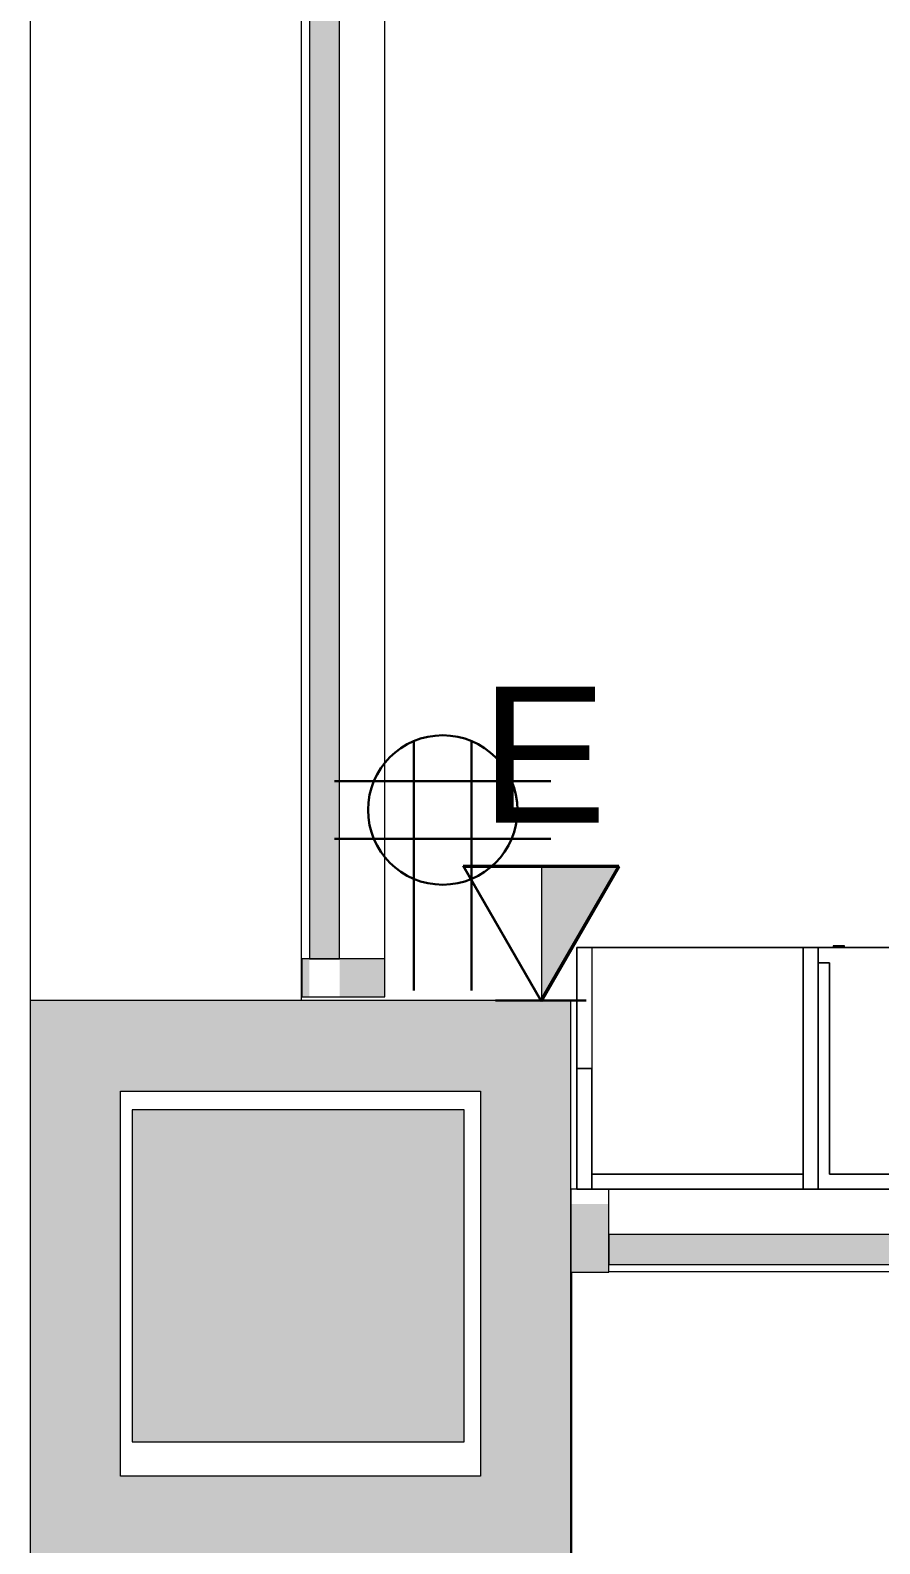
# Model space of a CAD drawing. Header units: inches. Extents: x 385 to 2249, y -1773 to -36.
# Drawn here: x 392.5 to 448.8, y -1102.9 to -1002.6 of the extents above; entities that cross this region are included whole.
import ezdxf

# ---------------------------------------------------------------- set-up
doc = ezdxf.new("R2010")
doc.units = ezdxf.units.IN
doc.header["$MEASUREMENT"] = 0
for name, color, linetype, lineweight in [('A-ANNO-NOTE', 131, 'Continuous', 30), ('A-COLS', 52, 'Continuous', 13), ('A-DETL', 90, 'Continuous', 9), ('A-DETL-THIN', 151, 'Continuous', 9), ('A-GLAZ-CURT', 52, 'Continuous', 13), ('A-GLAZ-CWMG', 51, 'Continuous', 13), ('A-WALL', 113, 'Continuous', 13), ('I-FURN', 30, 'Continuous', 9), ('I-FURN-PNLS', 30, 'Continuous', 9)]:
    doc.layers.add(name, color=color, linetype=linetype, lineweight=lineweight)
doc.styles.add('Swis721 Lt BT', font='swissl.ttf', dxfattribs={"height": 9})

# ---------------------------------------------------------------- blocks, each defined once
blk = doc.blocks.new('Rectangular Column - 24_ x 24_ 2-5010604-Level 6 POWER _ SIGNAL')
at = {"layer": 'A-COLS', "lineweight": 9}
blk.add_hatch(color=7, dxfattribs=at).paths.add_polyline_path([(-11, -11), (11, -11), (11, 11), (-11, 11)], flags=0)
at = {"layer": 'A-COLS', "color": 8, "lineweight": 20}
for p, q in [((11, 11), (-11, 11)), ((-11, 11), (-11, -11)), ((11, -11), (11, 11)), ((-11, -11), (11, -11))]:
    blk.add_line(p, q, dxfattribs=at)
blk = doc.blocks.new('Walls 17 - Walls 1-5039668-Level 6 POWER _ SIGNAL')
at = {"layer": 'A-WALL', "lineweight": 9}
h = blk.add_hatch(color=7, dxfattribs=at)
h.paths.add_polyline_path([(23.47, -1473.39), (59.3, -1473.39), (59.3, -1435.89), (23.47, -1435.89)], flags=0)
h.paths.add_polyline_path([(52.22, -1467.4), (29.44, -1467.4), (29.44, -1441.89), (53.3, -1441.89), (53.3, -1467.4)], flags=0)
at = {"layer": 'A-WALL', "color": 8, "lineweight": 20}
for p, q in [((59.3, -1435.89), (23.47, -1435.89)), ((23.47, -1435.89), (23.47, -1473.39)), ((59.3, -1473.39), (59.3, -1435.89)), ((29.44, -1467.4), (29.44, -1441.89)), ((29.44, -1441.89), (53.3, -1441.89)), ((53.3, -1441.89), (53.3, -1467.4)), ((53.3, -1467.4), (29.44, -1467.4)), ((23.47, -1473.39), (59.3, -1473.39))]:
    blk.add_line(p, q, dxfattribs=at)
blk = doc.blocks.new('System Panel - Glazed 2-5043937-Level 6 POWER _ SIGNAL')
at = {"layer": 'A-GLAZ-CURT', "lineweight": 9}
blk.add_hatch(color=7, dxfattribs=at).paths.add_polyline_path([(-34, 0.25), (34, 0.25), (34, 2.25), (-34, 2.25)], flags=0)
at = {"layer": 'A-GLAZ-CURT', "color": 8, "lineweight": 20}
for p, q in [((34, 2.25), (-34, 2.25)), ((-34, 2.25), (-34, 0.25)), ((34, 0.25), (34, 2.25)), ((-34, 0.25), (34, 0.25))]:
    blk.add_line(p, q, dxfattribs=at)
blk = doc.blocks.new('Rectangular Mullion - 2_5_ x 5_ rectangular-5019624-Level 6 POWER _ SIGNAL')
at = {"layer": 'A-GLAZ-CWMG', "lineweight": 9}
h = blk.add_hatch(color=7, dxfattribs=at)
h.paths.add_polyline_path([(-2.5, 2.75), (-2.5, -0.25), (0, -0.25), (0, 2.75), (-1.75, 2.75)], flags=0)
h.paths.add_polyline_path([(-2.5, -2.25), (-2.5, -2.75), (0, -2.75), (0, -2.25), (-1.87, -2.25)], flags=0)
at = {"layer": 'A-GLAZ-CWMG', "color": 8, "lineweight": 20}
for p, q in [((0, 2.75), (-2.5, 2.75)), ((-2.5, 2.75), (-2.5, -2.75)), ((0, -2.75), (0, 2.75)), ((-2.5, -2.75), (0, -2.75))]:
    blk.add_line(p, q, dxfattribs=at)
blk = doc.blocks.new('System Panel - Glazed 2-5066682-Level 6 POWER _ SIGNAL')
at = {"layer": 'A-GLAZ-CURT', "lineweight": 9}
blk.add_hatch(color=7, dxfattribs=at).paths.add_polyline_path([(-15.67, 2.25), (-34.21, 2.25), (-34.21, 0.25), (34.21, 0.25), (34.21, 2.25), (-10.07, 2.25)], flags=0)
at = {"layer": 'A-GLAZ-CURT', "color": 8, "lineweight": 20}
for p, q in [((34.21, 2.25), (-34.21, 2.25)), ((-34.21, 2.25), (-34.21, 0.25)), ((34.21, 0.25), (34.21, 2.25)), ((-34.21, 0.25), (34.21, 0.25))]:
    blk.add_line(p, q, dxfattribs=at)
blk = doc.blocks.new('Rectangular Mullion - 2_5_ x 5_ rectangular-5019623-Level 6 POWER _ SIGNAL')
at = {"layer": 'A-GLAZ-CWMG', "lineweight": 9}
blk.add_hatch(color=7, dxfattribs=at).paths.add_polyline_path([(0, 1.76), (0, -2.75), (-2.5, -2.75), (-2.5, 1.76), (-1.23, 1.76)], flags=0)
at = {"layer": 'A-GLAZ-CWMG', "color": 8, "lineweight": 20}
for p, q in [((-2.5, 2.75), (0, 2.75)), ((-2.5, -2.75), (-2.5, 2.75)), ((0, 2.75), (0, -2.75)), ((0, -2.75), (-2.5, -2.75))]:
    blk.add_line(p, q, dxfattribs=at)
blk = doc.blocks.new('Zira Wksta 11 - Type 2-5228100-Level 6 POWER _ SIGNAL')
at = {"layer": 'I-FURN-PNLS'}
for p, q in [((-16, -36), (-16, -72)), ((-16, -36), (-16, -72)), ((-16, -72), (-16, -36)), ((0, -72), (0, -36)), ((0, -72), (0, -36)), ((0, -36), (0, -72)), ((0, -72), (0, -36)), ((0, -36), (0, -72)), ((-1, -56.5), (-1, -71.25)), ((-1, -71.25), (-1, -56.5)), ((-16, -70.25), (-16.12, -70.25)), ((-16.12, -71), (-16.12, -70.25)), ((-16.12, -70.25), (-16.12, -70.36)), ((-16.12, -70.36), (-16.12, -70.89)), ((-16.12, -70.89), (-16.12, -71)), ((-16.12, -71), (-16, -71)), ((-16, -70.36), (-16, -70.25)), ((-16, -70.25), (-16, -70.89)), ((-16, -70.89), (-16, -70.36)), ((-16, -71), (-16, -70.89)), ((-16, -70.89), (-16, -70.99)), ((-16, -70.99), (-16, -71)), ((-16, -72), (0, -72)), ((-16, -88), (-16, -72)), ((0, -72), (-16, -72)), ((-16, -72), (-16, -88)), ((-15, -72), (-16, -72)), ((-16, -72), (-16, -73)), ((-16, -73), (-16, -72)), ((-16, -72), (-15, -72)), ((-16, -72), (-16, -87)), ((-16, -87), (-16, -72)), ((-15, -72), (-16, -72)), ((-16, -72), (-15, -72)), ((0, -72), (-16, -72)), ((-16, -72), (-16, -88)), ((-16, -88), (-16, -72)), ((-16, -72), (-15, -72)), ((-16, -72), (0, -72)), ((-16, -72), (0, -72)), ((0, -72), (-16, -72)), ((-1, -71.25), (-15, -71.25)), ((-15, -71.25), (-15, -72)), ((-15, -72), (-15, -71.25)), ((-15, -71.25), (-1, -71.25)), ((0, -72), (-15, -72)), ((-15, -72), (0, -72)), ((0, -72), (-15, -72)), ((-15, -72), (0, -72)), ((-15, -72), (0, -72)), ((-15, -72), (0, -72)), ((0, -72), (-15, -72)), ((0, -72), (0, -85.87)), ((0, -85.87), (0, -72)), ((0, -73), (0, -72)), ((0, -72), (0, -73)), ((0, -72), (0, -85.87)), ((0, -85.87), (0, -72)), ((0, -85.87), (0, -72)), ((0, -72), (0, -85.87)), ((-16, -73), (-16, -87)), ((-16, -87), (-16, -73)), ((-1, -73), (-16, -73)), ((-16, -73), (-1, -73)), ((-16, -73), (0, -73)), ((0, -73), (-16, -73)), ((-1, -73), (-1, -87)), ((-1, -87), (-1, -73)), ((-1, -73), (-1, -87)), ((0, -73), (-1, -73)), ((-1, -73), (0, -73)), ((-1, -87), (-1, -73)), ((0, -85.87), (0, -73)), ((0, -73), (0, -85.87)), ((0, -85.87), (0, -88)), ((0, -88), (0, -85.87)), ((0, -87), (0, -85.87)), ((0, -85.87), (0, -87)), ((0, -85.87), (0, -88)), ((0, -88), (0, -85.87)), ((0, -88), (0, -85.87)), ((0, -85.87), (0, -88)), ((-16, -87), (-8, -87)), ((-16, -87), (-8, -87)), ((-16, -87), (-16, -88)), ((-16, -88), (-16, -87)), ((-8, -87), (-1, -87)), ((-8, -87), (-1, -87)), ((-8, -87), (0, -87)), ((0, -87), (-8, -87)), ((-8, -88), (-8, -87)), ((-8, -87), (-8, -88)), ((-1, -87), (0, -87)), ((0, -87), (-1, -87)), ((0, -87), (0, -88)), ((0, -87), (0, -88)), ((0, -88), (-16, -88)), ((-16, -88), (0, -88)), ((-16, -88), (-8, -88)), ((-16, -88), (-8, -88)), ((-16, -88), (0, -88)), ((0, -88), (-16, -88)), ((-8, -88), (0, -88)), ((0, -88), (-8, -88)), ((-8, -88), (0, -88)), ((-8, -88), (0, -88))]:
    blk.add_line(p, q, dxfattribs=at)
blk = doc.blocks.new('Walls 81 - Walls 3-5789354-Level 6 POWER _ SIGNAL')
at = {"layer": 'A-WALL', "lineweight": 9}
for p, q in [((40.36, -1605.91), (40.36, -2559.92)), ((58.34, -2559.92), (58.34, -2085.83))]:
    blk.add_line(p, q, dxfattribs=at)
blk = doc.blocks.new('Walls 84 - Walls 3-5789366-Level 6 POWER _ SIGNAL')
at = {"layer": 'A-WALL', "lineweight": 9}
for p, q in [((58.33, -2292.62), (38.83, -2292.62)), ((58.34, -2363.49), (58.34, -2295.08))]:
    blk.add_line(p, q, dxfattribs=at)

msp = doc.modelspace()

# ---------------------------------------------------------------- hatches: boundary and pattern name
at = {"layer": 'A-ANNO-NOTE', "lineweight": 9}
msp.add_hatch(color=256, dxfattribs=at).paths.add_polyline_path([(426.34, -1066.96), (431.5, -1058.03), (426.34, -1058.03)], flags=0)

# ---------------------------------------------------------------- linework, layer by layer
at = {"layer": 'A-ANNO-NOTE'}
for p, q in [((417.88, -1066.24), (417.88, -1049.71)), ((421.71, -1066.24), (421.71, -1049.71)), ((412.62, -1052.36), (426.97, -1052.36)), ((412.62, -1056.19), (426.97, -1056.19)), ((426.3, -1066.89), (421.15, -1057.96)), ((421.15, -1057.96), (431.46, -1057.96)), ((426.3, -1066.89), (431.46, -1057.96)), ((426.34, -1066.96), (421.19, -1058.03)), ((421.19, -1058.03), (431.5, -1058.03)), ((426.34, -1066.96), (431.5, -1058.03)), ((429.3, -1066.89), (423.3, -1066.89))]:
    msp.add_line(p, q, dxfattribs=at)
at = {"layer": 'A-ANNO-NOTE', "lineweight": 9}
for p, q in [((426.34, -1066.96), (431.5, -1058.03)), ((431.5, -1058.03), (426.34, -1058.03)), ((426.34, -1058.03), (426.34, -1066.96))]:
    msp.add_line(p, q, dxfattribs=at)
at = {"layer": 'A-ANNO-NOTE'}
msp.add_circle((419.8, -1054.27), 4.95, dxfattribs=at)
at = {"layer": 'A-DETL', "lineweight": 13}
for p, q in [((415.97, -1064.14), (415.97, -114.14)), ((430.8, -1079.39), (872.22, -1079.39))]:
    msp.add_line(p, q, dxfattribs=at)
at = {"layer": 'A-DETL-THIN'}
msp.add_line((392.47, -456.72), (392.47, -1104.39), dxfattribs=at)

# ---------------------------------------------------------------- block references
at = {"layer": 'A-COLS', "lineweight": 9}
msp.add_blockref('Rectangular Column - 24_ x 24_ 2-5010604-Level 6 POWER _ SIGNAL', (410.22, -1085.14), dxfattribs=at)
at = {"layer": 'A-GLAZ-CURT', "lineweight": 9}
for name, p, rotation in [('System Panel - Glazed 2-5043937-Level 6 POWER _ SIGNAL', (413.22, -1030.14), 89.9999999999994), ('System Panel - Glazed 2-5066682-Level 6 POWER _ SIGNAL', (465.01, -1082.14), 180)]:
    msp.add_blockref(name, p, dxfattribs=dict(at, rotation=rotation))
at = {"layer": 'A-GLAZ-CWMG', "lineweight": 9, "rotation": 269.9999999999994}
msp.add_blockref('Rectangular Mullion - 2_5_ x 5_ rectangular-5019624-Level 6 POWER _ SIGNAL', (413.22, -1066.64), dxfattribs=at)
at = {"layer": 'A-GLAZ-CWMG', "lineweight": 9, "extrusion": (0, 0, -1)}
msp.add_blockref('Rectangular Mullion - 2_5_ x 5_ rectangular-5019623-Level 6 POWER _ SIGNAL', (-428.3, -1082.14), dxfattribs=at)
at = {"layer": 'A-WALL', "lineweight": 9}
for name, p in [('Walls 81 - Walls 3-5789354-Level 6 POWER _ SIGNAL', (352.11, 1493.03)), ('Walls 17 - Walls 1-5039668-Level 6 POWER _ SIGNAL', (369, 369))]:
    msp.add_blockref(name, p, dxfattribs=at)
at = {"layer": 'A-WALL', "lineweight": 9, "rotation": 89.99999999999991}
msp.add_blockref('Walls 84 - Walls 3-5789366-Level 6 POWER _ SIGNAL', (-1864.28, -1143.22), dxfattribs=at)
at = {"layer": 'I-FURN', "rotation": 269.9999999999994}
msp.add_blockref('Zira Wksta 11 - Type 2-5228100-Level 6 POWER _ SIGNAL', (516.68, -1079.39), dxfattribs=at)

# ---------------------------------------------------------------- texts
at = {"layer": 'A-ANNO-NOTE', "lineweight": 9, "insert": (422.3, -1046.1), "char_height": 9, "width": 9.393, "attachment_point": 1, "style": 'Swis721 Lt BT'}
msp.add_mtext('E', dxfattribs=at)

doc.saveas('drawing.dxf')
